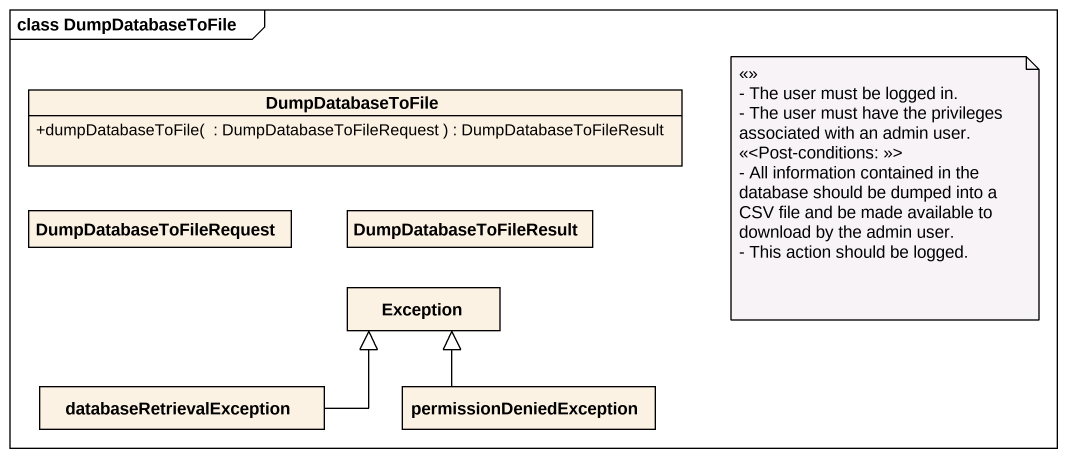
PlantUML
@startuml
mainframe class DumpDatabaseToFile
hide circle
hide empty members
skinparam classAttributeIconSize 0
class DumpDatabaseToFile {
  +dumpDatabaseToFile(  : DumpDatabaseToFileRequest ) : DumpDatabaseToFileResult
}
class DumpDatabaseToFileRequest
class DumpDatabaseToFileResult
class "Exception" as Exception_
class databaseRetrievalException
class permissionDeniedException
databaseRetrievalException -right-|> Exception_
permissionDeniedException -up-|> Exception_
note as N1
  <<>>
  - The user must be logged in.
  - The user must have the privileges associated with an admin user.
  <<<Post-conditions: >>>
  - All information contained in the database should be dumped into a CSV file and be made available to download by the admin user.
  - This action should be logged.
end note
@enduml
